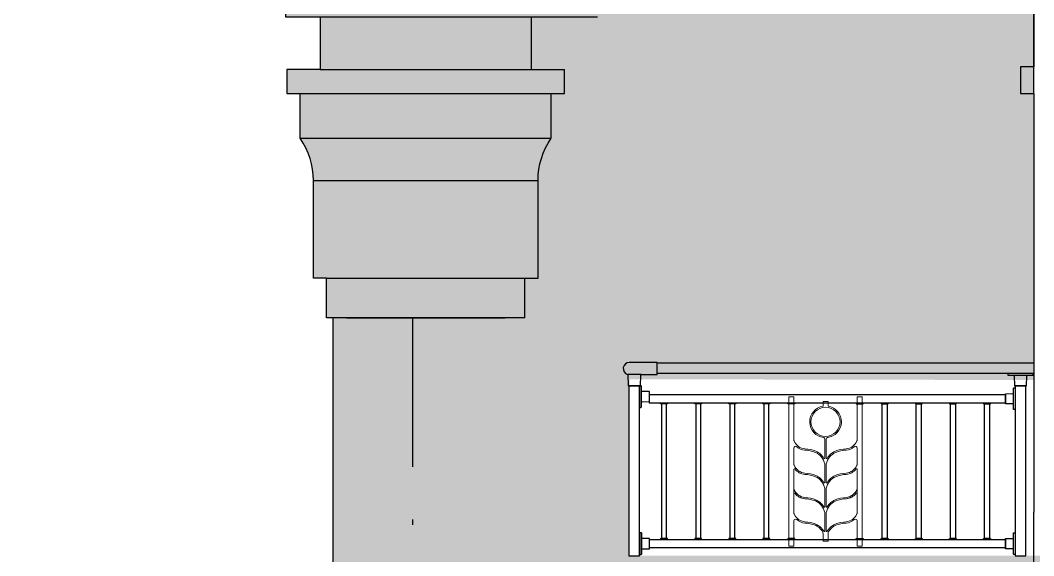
# Model space of a CAD drawing. Extents: x -12446 to 284554, y -295110 to 165007.
# Drawn here: x 126565 to 130399, y -249069 to -247043 of the extents above; entities that cross this region are included whole.
import ezdxf

# ---------------------------------------------------------------- set-up
doc = ezdxf.new("R2010")
doc.units = 0
doc.header["$LTSCALE"] = 1000
doc.linetypes.add('AX-14-E$0$DOTE', pattern=[2.4200000000000004, 2, -0.2, 0.02, -0.2])
doc.layers.get('0').update_dxf_attribs({"linetype": 'CONTINUOUS'})
for name, color, linetype in [('A-Anno-Note', 241, 'CONTINUOUS'), ('AX-14-comp-tc$0$AX-T-LMCZ-Z$1$AX-13-E01-E03$0$家具与填充', 251, 'CONTINUOUS'), ('AX-14-E$0$A-Detl-Thin', 131, 'CONTINUOUS'), ('AX-14-E$0$A-elev-FIXT', 9, 'CONTINUOUS'), ('AX-14-E$0$A-elev-HRAL', 61, 'CONTINUOUS'), ('AX-14-E$0$A-Elev-line1', 53, 'CONTINUOUS'), ('AX-14-E$0$A-Elev-line3', 40, 'CONTINUOUS'), ('AX-14-E$0$A-elev-XFINE', 8, 'CONTINUOUS'), ('AX-14-E$0$栏杆型材', 82, 'CONTINUOUS'), ('AX-14-E$0$阳台栏杆扶手', 82, 'CONTINUOUS')]:
    doc.layers.add(name, color=color, linetype=linetype)
doc.layers.add('AX-14-E$0$A-Grid', color=222, linetype='AX-14-E$0$DOTE', plot=False)
for name, color, linetype, lineweight in [('AX-14-E$0$A-Wall-stru', 4, 'CONTINUOUS', 30), ('AX-14-E$0$花形线', 241, 'CONTINUOUS', 15), ('AX-14-E$0$饰面层', 43, 'CONTINUOUS', 0)]:
    doc.layers.add(name, color=color, linetype=linetype, lineweight=lineweight)

# ---------------------------------------------------------------- blocks, each defined once
blk = doc.blocks.new('AX-14-E$0$SKLJGHSUGISWHGIWGWSLGSG544655')
at = {"layer": 'AX-14-E$0$A-Detl-Thin'}
blk.add_line((3489.999779394944, 9.823718573898077e-05), (3489.999779394944, 2950.000098237186), dxfattribs=at)
at = {"layer": 'AX-14-E$0$A-Wall-stru'}
blk.add_lwpolyline([(3489.999779394944, 540.000098237244), (3489.999779394944, 100.0000982371857), (3439.999779394944, 100.0000982371857), (3439.999779394944, 9.823718573898077e-05), (3489.999779394944, 9.823718573898077e-05)], dxfattribs=at)
blk = doc.blocks.new('AX-14-comp-tc')
at = {"layer": 'AX-14-comp-tc$0$AX-T-LMCZ-Z$1$AX-13-E01-E03$0$家具与填充'}
h = blk.add_hatch(dxfattribs=at)
h.set_pattern_fill('AR-SAND', color=256, scale=24)
h.set_pattern_definition([(37.50000000000001, (-0.0001160723913926631, 0), (-1.92003755518086, 58.72958847952108), [0, -46.3296, 0, -51.816, 0, -49.53]), (7.499999999999999, (-0.0001160723913926631, 0), (53.94279397656031, 86.0190120682025), [0, -24.9936, 0, -41.7576, 0, -16.002]), (327.5, (-37.4905160723938, 0), (94.91908442897494, 0.172462161425484), [0, -15.24, 0, -54.864, 0, -71.628]), (317.5, (-37.4905160723938, 0), (91.62677429667568, 26.75151879086595), [0, -7.62, 0, -35.9664, 0, -41.148])])
h.paths.add_polyline_path([(127246.0470777015, -252541.8819860085), (128596.0470694836, -252541.8819860085), (128596.0470694837, -252876.8819860085), (128675.8715972965, -252876.8819860085), (128675.8715972965, -252826.8819860085), (129621.0066109312, -252826.8819860085), (129621.0066109312, -252931.8819860087), (129496.0470741432, -252931.8819860087), (129496.0470741432, -253021.8819860086), (129546.0470741432, -253021.8819860086), (129546.0470741432, -253121.8819860086), (129596.0470741432, -253121.8819860086), (129596.0470741432, -253421.8819860086), (130246.0470741432, -253421.8819860086), (130246.0470741432, -254826.8819860056), (128717.2970790758, -254823.8819859741), (128716.0470790967, -255491.8819860085), (128246.0473946664, -255491.8819860085), (128246.0473946664, -255591.8819860076), (128296.0473934173, -255591.8819922525), (128296.0473934173, -255691.8819742308), (128346.0473905297, -255691.8819738477), (128496.0473906533, -256156.8819742308), (128546.0470741432, -256156.8819742308), (128546.0473866276, -256426.8820040157), (128496.0473865951, -256426.8823653149), (128496.0473865951, -256526.8820020127), (129516.0473984545, -256526.8820021137), (129516.0473984481, -256591.881799165), (129496.0473847332, -256591.8817991661), (129496.0473847383, -256691.8817993414), (130246.0470741432, -256691.8819860087), (130246.0470741432, -257776.8819860056), (128717.2970790758, -257773.8819859741), (128716.0470790967, -258726.8819860085), (129621.0066109312, -258726.8819860085), (129621.0066109312, -258831.8819860087), (129496.0470741432, -258831.8819860087), (129496.0470741432, -258921.8819860086), (129546.0470741432, -258921.8819860086), (129546.0470741432, -259021.8819860086), (129596.0470741432, -259021.8819860086), (129596.0470741432, -259321.8819860086), (130246.0470741432, -259321.8819860086), (130246.0470741432, -260726.8819860055), (128717.2970790758, -260723.8819859741), (128717.2970790758, -261676.8819860085), (129621.0066109312, -261676.8819860085), (129621.0066109312, -261781.8819860087), (129496.0470741432, -261781.8819860087), (129496.0470741432, -261871.8819860087), (129546.0470741432, -261871.8819860087), (129546.0470741432, -261971.8819860087), (129596.0470741432, -261971.8819860087), (129596.0470741432, -262271.8819860085), (130246.0470741432, -262271.8819860086), (130246.0470741432, -263676.8819860056), (128717.2970791121, -263673.8819859741), (128717.2970791121, -264626.8819860085), (129621.0066109312, -264626.8819860085), (129621.0066109312, -264731.8819860087), (129496.0470741432, -264731.8819860087), (129496.0470741432, -264821.8819860086), (129546.0470741432, -264821.8819860086), (129546.0470741432, -264921.8819860086), (129596.0470741432, -264921.8819860086), (129596.0470741432, -265221.8819860086), (130246.0470741432, -265221.8819860086), (130246.0470745985, -267541.8819860021), (128697.2970787079, -267541.8819860021), (128696.0470745997, -268241.8819860081), (127696.0470744039, -268241.8819860085), (127696.0470744039, -266541.8819860071), (126996.0470744039, -266541.8819860071), (126996.0470744039, -268241.8819860085), (126756.0470744039, -268241.8819860085), (126756.0470744039, -266336.8819860085), (125756.0470744039, -266336.8819860085), (125756.0470744039, -266236.8819860085), (126756.0470744039, -266236.8819860085), (126756.0470744039, -262961.8810671974), (126706.0470744039, -262961.8810671974), (126706.0470744039, -262911.8810671974), (126656.0470744039, -262911.8810671974), (126656.0470744039, -262861.8810671974), (127596.0470818693, -262861.8810671974), (127596.0470435008, -256446.8819957612), (127521.0469972772, -256446.8819957612), (127521.0469972772, -256206.8820979155), (127471.0469972772, -256206.8819860085), (127471.0469972772, -256156.8819860086), (127421.0469972772, -256156.8819860085), (127421.0469972772, -256066.8819860085), (127596.0470818693, -256066.8819860085), (127596.0470818899, -254591.8819860082), (127570.947437194, -254591.8819860082), (127570.947437194, -254441.8819860079), (127520.9474381176, -254441.8819860078), (127520.9474381176, -254071.8819860237), (127508.2020064162, -253988.052433421), (127470.9474381176, -253911.8819860083), (127470.9474381176, -253741.8819860083), (127420.8959650839, -253741.8819860083), (127420.947438139, -253651.8819860085), (127545.9474381387, -253651.8819860085), (127545.9474381387, -253451.8819860085), (127415.9474381387, -253451.8819860085), (127415.9474381387, -253371.8819860088), (127475.9474381388, -253371.8819860088), (127455.9474381355, -253151.8819859711), (127435.9474381388, -253071.8819860083), (127435.9474381387, -253031.8819860083), (127385.9474381388, -253031.8819860083), (127308.8118315391, -252711.8819860085), (127295.9474381387, -252711.8819860085), (127295.9474381387, -252631.8819860085), (127246.0470777015, -252631.8819860085)])
h = blk.add_hatch(dxfattribs=at)
h.set_pattern_fill('AR-SAND', color=256, scale=24)
h.set_pattern_definition([(37.50000000000001, (-89401.74596024642, -415276.5949064445), (-1.92003755518086, 58.72958847952108), [0, -46.3296, 0, -51.816, 0, -49.53]), (7.499999999999999, (-89401.74596024642, -415276.5949064445), (53.94279397656031, 86.0190120682025), [0, -24.9936, 0, -41.7576, 0, -16.002]), (327.5, (-89439.23636024643, -415276.5949064445), (94.91908442897494, 0.172462161425484), [0, -15.24, 0, -54.864, 0, -71.628]), (317.5, (-89439.23636024643, -415276.5949064445), (91.62677429667568, 26.75151879086595), [0, -7.62, 0, -35.9664, 0, -41.148])])
edge = h.paths.add_edge_path()
edge.add_line((128246.0475107388, -255564.2386075116), (128246.0474326748, -255591.9133468174))
edge.add_line((128246.0474326748, -255591.9133468174), (128296.0473526448, -255591.8506251979))
edge.add_line((128296.0473526448, -255591.8506251979), (128296.1728355182, -255691.8819742308))
edge.add_line((128296.1728355183, -255691.8819742308), (128346.3675275742, -255691.8819742308))
edge.add_line((128346.3675275742, -255691.8819742308), (128496.0474995851, -256156.8819749068))
edge.add_line((128496.0474995851, -256156.8819749068), (128546.047495399, -256156.8819735548))
edge.add_line((128546.047495399, -256156.8819735548), (128546.0474936416, -256426.8820023384))
edge.add_line((128546.0474936416, -256426.8820023384), (128496.047493609, -256426.8820036904))
edge.add_line((128496.047493609, -256426.8820036904), (128496.0471855561, -256526.8819940106))
edge.add_line((128496.0471855561, -256526.8819940106), (129516.047514527, -256526.8819780065))
edge.add_line((129516.047514527, -256526.8819780065), (129516.0475155473, -256591.8817991645))
edge.add_line((129516.0475155473, -256591.8817991645), (129496.047500806, -256591.8817991655))
edge.add_line((129496.047500806, -256591.8817991655), (129496.0475008144, -256691.8817989848))
edge.add_line((129496.0475008144, -256691.8817989848), (143546.0472202302, -256691.8817994292))
edge.add_line((143546.0472202302, -256691.8817994292), (143546.0472202265, -256591.8817988989))
edge.add_line((143546.0472202265, -256591.8817988989), (143526.0472065167, -256591.881799165))
edge.add_line((143526.0472065167, -256591.881799165), (143526.0472065081, -256321.8817992317))
edge.add_line((143526.0472065081, -256321.8817992317), (143576.0472065107, -256321.8817992317))
edge.add_line((143576.0472065107, -256321.8817992317), (143726.0472065142, -255691.8817992317))
edge.add_line((143726.0472065142, -255691.8817992317), (143776.0472065125, -255691.8817992317))
edge.add_line((143776.0472065125, -255691.8817992317), (143776.0472065125, -255591.8817992317))
edge.add_line((143776.0472065125, -255591.8817992317), (143796.0472065125, -255591.7889465673))
edge.add_line((143796.0472065125, -255591.7889465673), (143796.0472065125, -255491.9746518963))
edge.add_line((143796.0472065125, -255491.9746518963), (128246.0475107388, -255491.696093903))
blk = doc.blocks.new('AX-14-E$0$SUYJFGHSJFGSHKJFSGUKF')
for points in [[(217997.79314580248, 162662.356298933), (216647.7931540203, 162662.356298933), (216647.7931540203, 162572.356298933), (216697.69351445753, 162572.356298933), (216697.69351445753, 162492.356298933), (216710.5579078579, 162492.356298933), (216787.69351445764, 162172.35629893324), (216837.6935144576, 162172.35629893327), (216837.69351445764, 162132.35629893327), (216857.69351445776, 162052.35629895693), (216877.6935144575, 161832.3562989342), (216817.69351445753, 161832.3562989328), (216817.69351445753, 161752.356298933), (216947.69351445753, 161752.356298933), (216947.69351445753, 161552.35629893304), (216822.69351445785, 161552.35629893304), (216822.69351445785, 161462.35629893327), (216872.69351443645, 161462.35629893327), (216872.69351443645, 161292.35629893324), (216909.94808273503, 161216.18585152057), (216922.69351443643, 161132.3562989179), (216922.69351443643, 160762.35629893374), (216972.6935135128, 160762.35629893374), (216972.6935135128, 160612.3562989337), (217722.69351539135, 160612.3562989337), (217722.69351539135, 160762.35629893374), (217772.69351446725, 160762.35629893374), (217772.69351446725, 161132.3562989179), (217785.43894616864, 161216.18585152057), (217822.69351446725, 161292.35629893324), (217822.6935144673, 161462.35629893327), (217872.69351444635, 161462.35629893327), (217872.69351444635, 161552.35629893304), (217747.7449875018, 161552.35629893304), (217747.7449875018, 161752.356298933), (217997.7931458025, 161752.356298933), (217997.7931458025, 161782.35629893295), (217947.79315046204, 161782.35629893295), (217947.79315046204, 162092.35630818558), (217997.79315046204, 162092.35630818558), (217997.79315046204, 162227.356298933), (217897.79315046204, 162227.356298933), (217897.79315046204, 162327.356298933), (217997.7931458025, 162327.356298933)], [(216822.79307359597, 159137.35629893304), (216822.79307359597, 159047.35629893304), (216872.793073596, 159047.35629893304), (216872.793073596, 158997.356298933), (216922.793073596, 158997.356298933), (216922.7930423874, 158757.35629893304), (217672.80199697427, 158757.35629893304), (217672.80199697427, 158997.356298933), (217722.80199697425, 158997.356298933), (217722.80199697425, 159047.356298933), (217772.80199697427, 159047.356298933), (217772.80199697427, 159137.35629893304)]]:
    blk.add_wipeout(points).dxf.layer = 'AX-14-E$0$A-Detl-Thin'
at = {"layer": 'AX-14-E$0$A-Detl-Thin'}
for p, q in [((217047.6846373131, 160612.356298933, -1.708641156469871e-08), (217647.7023915911, 160612.3469131561, 1.708641156469871e-08)), ((216997.7931581881, 159137.356298933), (217597.8019507507, 159137.356298933)), ((216872.793073596, 159047.356298933), (217722.8019969743, 159047.356298933)), ((216922.793073596, 158997.356298933), (217672.8019969743, 158997.356298933)), ((216997.7931198197, 158757.3562891803), (217597.8019507507, 158757.3562891803))]:
    blk.add_line(p, q, dxfattribs=at)
blk.add_lwpolyline([(217097.7931581881, 159137.356298933), (216822.793073596, 159137.356298933), (216822.793073596, 159047.356298933), (216872.793073596, 159047.356298933), (216872.793073596, 158997.356298933), (216922.793073596, 158997.356298933), (216922.793073596, 158757.356298933), (216997.7931198197, 158757.3562891803)], dxfattribs=at)
at = {"layer": 'AX-14-E$0$A-Detl-Thin', "elevation": 1.708641156469882e-08}
blk.add_lwpolyline([(217497.8019123822, 159137.356298933), (217772.8019969743, 159137.356298933), (217772.8019969743, 159047.356298933), (217722.8019969743, 159047.356298933), (217722.8019969743, 158997.356298933), (217672.8019969743, 158997.356298933), (217672.8019969743, 158757.356298933), (217597.8019507507, 158757.3561590991)], dxfattribs=at)
at = {"layer": 'AX-14-E$0$A-Elev-line1'}
for p, q in [((217447.6420414024, 162132.356298933), (217197.6420414024, 162132.356298933)), ((217447.6935144575, 162132.356298933), (217197.6935144575, 162132.356298933)), ((217897.6420414024, 162132.356298933), (217647.6420414024, 162132.356298933)), ((217897.6935144575, 162132.356298933), (217647.6935144575, 162132.356298933)), ((217427.6420414024, 162052.356298933), (217217.6420414023, 162052.356298933)), ((217427.6935144575, 162052.356298933), (217217.6935144574, 162052.356298933)), ((217877.6420414024, 162052.356298933), (217667.6420414024, 162052.356298933)), ((217877.6935144575, 162052.356298933), (217667.6935144575, 162052.356298933))]:
    blk.add_line(p, q, dxfattribs=at)
for points in [[(217427.6420414024, 162052.356298933, -0.1231056256176008), (217447.6420414024, 162132.356298933), (217447.6420414024, 162172.356298933), (217197.6420414024, 162172.356298933), (217197.6420414024, 162132.356298933, -0.1231056256176225), (217217.6420414023, 162052.356298933), (217217.6420414023, 161832.3562989327), (217427.6420414024, 161832.3562989327)], [(217427.6935144575, 162052.356298933, -0.1231056256176008), (217447.6935144575, 162132.356298933), (217447.6935144575, 162172.356298933), (217197.6935144575, 162172.356298933), (217197.6935144575, 162132.356298933, -0.1231056256176225), (217217.6935144574, 162052.356298933), (217217.6935144574, 161832.3562989327), (217427.6935144575, 161832.3562989327)], [(217877.6420414024, 162052.356298933, -0.1231056256176008), (217897.6420414024, 162132.356298933), (217897.6420414024, 162172.356298933), (217647.6420414024, 162172.356298933), (217647.6420414024, 162132.356298933, -0.1231056256176225), (217667.6420414024, 162052.356298933), (217667.6420414024, 161832.3562989327), (217877.6420414024, 161832.3562989327)], [(217877.6935144575, 162052.356298933, -0.1231056256176008), (217897.6935144575, 162132.356298933), (217897.6935144575, 162172.356298933), (217647.6935144575, 162172.356298933), (217647.6935144575, 162132.356298933, -0.1231056256176225), (217667.6935144575, 162052.356298933), (217667.6935144575, 161832.3562989327), (217877.6935144575, 161832.3562989327)]]:
    blk.add_lwpolyline(points, format="xyb", close=True, dxfattribs=at)
at = {"layer": 'AX-14-E$0$A-Elev-line3'}
for p, q in [((216647.7931540203, 162662.356298933), (217997.7931458025, 162662.356298933)), ((216697.6935144575, 162572.356298933), (217997.7931458025, 162572.356298933)), ((216710.5579078579, 162492.356298933), (217997.7931458025, 162492.356298933)), ((216947.6935144575, 162172.3562989332), (217997.7931458025, 162172.3562989332)), ((216947.6935144575, 161832.356298933), (217947.793150462, 161832.356298933)), ((216947.6935144575, 161752.356298933), (217997.7931458025, 161752.356298933)), ((217747.7449875018, 161552.356298933), (217747.7449875018, 161752.356298933)), ((216947.6935144575, 161552.356298933), (217872.6935144463, 161552.356298933)), ((217872.6935144463, 161462.3562989332), (217872.6935144463, 161552.356298933)), ((216822.6420414027, 161462.3562989332), (217822.6935144673, 161462.3562989332)), ((216822.6935144578, 161462.3562989332), (217872.6935144463, 161462.3562989332)), ((216872.6935144364, 161292.3562989332), (217822.6935144672, 161292.3562989332)), ((216922.6935144364, 161132.3562989218), (217772.6935144672, 161132.3562989218)), ((216972.6935135128, 160762.3562989337), (217722.6935153913, 160762.3562989337))]:
    blk.add_line(p, q, dxfattribs=at)
blk.add_lwpolyline([(216647.7931540203, 162662.356298933), (216647.7931540203, 162572.356298933), (216697.6935144575, 162572.356298933), (216697.6935144575, 162492.356298933), (216710.5579078579, 162492.356298933), (216787.6935144576, 162172.3562989332), (216947.6935144575, 162172.3562989332), (216947.6935144575, 161832.3562989327), (216817.6935144575, 161832.3562989327), (216817.6935144575, 161752.356298933), (216947.6935144575, 161752.356298933), (216947.6935144575, 161552.356298933), (216822.6935144578, 161552.356298933), (216822.6935144578, 161462.3562989332)], dxfattribs=at)
for points in [[(217722.6935153913, 160612.3562989232), (216972.6935135128, 160612.3562989337), (216972.6935135128, 160762.3562989337), (216922.6935144364, 160762.3562989337), (216922.6935144364, 161132.3562989218, 0.1531821037213187), (216872.6935144364, 161292.3562989332), (216872.6935144364, 161462.3562989332)], [(217722.6935153913, 160612.3562989337), (217722.6935153913, 160612.3562989337), (217722.6935153913, 160762.3562989337), (217772.6935144672, 160762.3562989337), (217772.6935144672, 161132.3562989218, -0.1531821037213187), (217822.6935144672, 161292.3562989332), (217822.6935144672, 161462.3562989332)]]:
    blk.add_lwpolyline(points, format="xyb", dxfattribs=at)
at = {"layer": 'AX-14-E$0$饰面层'}
for p, q in [((216837.6935144576, 162132.3562989332), (216947.6935144575, 162132.3562989332)), ((216837.6935144576, 162132.3562989332), (216947.6420414024, 162132.3562989332)), ((216857.6935144577, 162052.3562989332), (216947.6935144575, 162052.3562989332)), ((216857.6935144578, 162052.3562989332), (216947.6420414024, 162052.3562989332))]:
    blk.add_line(p, q, dxfattribs=at)
for points in [[(216947.6935144575, 161832.356298933), (216947.6935144575, 162172.3562989332), (216837.6935144576, 162172.3562989332), (216837.6935144576, 162132.3562989332, -0.1231056256177343), (216857.6935144577, 162052.3562989332), (216877.6935144575, 161832.3562989341), (216937.6935144576, 161832.356298933)], [(216947.6420414024, 161832.356298933), (216947.6420414024, 162172.3562989332), (216837.6935144576, 162172.3562989332), (216837.6935144576, 162132.3562989332, -0.1218945512232693), (216857.6935144578, 162052.3562989332), (216877.6935144576, 161832.3562989327), (216937.6420414025, 161832.356298933)]]:
    blk.add_lwpolyline(points, format="xyb", close=True, dxfattribs=at)
blk = doc.blocks.new('AX-14-E$0$erahrehrtjtrhr')
at = {"layer": 'AX-14-E$0$A-Detl-Thin'}
for p, q in [((127748.8859556161, -273247.922499768), (127748.8859556161, -270297.922499768)), ((130398.8859478901, -273412.9224997679), (130398.8859478901, -272047.9224997677))]:
    blk.add_line(p, q, dxfattribs=at)
blk.add_lwpolyline([(130398.8859478901, -270462.9224997679), (130398.8859478901, -272047.9224997677)], dxfattribs=at)
blk = doc.blocks.new('AX-14-E$0$40固定座立图')
at = {"layer": 'AX-14-E$0$A-elev-HRAL', "color": 6, "linetype": 'Continuous'}
blk.add_line((-26.48393362914794, -7), (26.48393362914794, -6.999999999985447), dxfattribs=at)
blk.add_lwpolyline([(48.03730141787673, -5.017453072752687), (48.08108807106328, 0), (-48.08108807106328, 0), (-48.03730141787673, -5.017453072723583, 0.4116598905572963), (-46.03737757392809, -6.999999999985447), (-26.48393362913339, -7, -0.4116598905270585), (-23.48404786067839, -9.97382039311924), (-23.16957599873422, -46.00872653110127, 0.4116598905130126), (-22.16961407421331, -46.99999999710416), (22.16961407421331, -46.99999999710416, 0.4116598905256279), (23.16957599871967, -46.00872653104306), (23.48404786066385, -9.973820392930064, -0.4116598905116063), (26.48393362913339, -6.999999999985447), (46.03737757392809, -7.000000000014551, 0.4116598905572963)], format="xyb", close=True, dxfattribs=at)
blk = doc.blocks.new('AX-14-E$0$32固定座立面')
at = {"layer": 'AX-14-E$0$栏杆型材', "color": 6, "linetype": 'Continuous'}
blk.add_line((-7.000000000029103, -22.48393362967181), (-7.000000000029103, 22.48393362967181), dxfattribs=at)
blk.add_lwpolyline([(-7.000000000029103, -22.48393363013747, 0.4116598905253932), (-9.973820392653579, -19.48404786120226), (-36.00872653194528, -19.25684467663814, -0.411659890479309), (-36.99999999529972, -18.25688275466382), (-36.99999999529972, 18.25688275466382, -0.411659890479309), (-36.00872653194528, 19.25684467663814), (-9.973820392653579, 19.48404786120226, 0.4116598904800121), (-7.000000000029103, 22.48393362967181), (-7.000000000014551, 39.03737757549971, -0.4116598903650479), (-5.017453071239287, 41.03730142168934), (0, 41.08108807232929), (0, -41.08108807232929), (-5.017453071239287, -41.03730142167478, -0.41165989040972), (-7.000000000014551, -39.03737757517956)], format="xyb", close=True, dxfattribs=at)
blk = doc.blocks.new('AX-14-E$0$螺帽01')
at = {"layer": 'AX-14-E$0$A-elev-XFINE', "linetype": 'Continuous'}
blk.add_lwpolyline([(-12.5, -3), (12.5, -3, 0.4142135623274548), (13, -2.500000000058208), (13, -0.5, 0.4142135624073697), (12.5, 0), (-12.5, 0, 0.4142135623954785), (-13, -0.5000000000582077), (-13, -2.500000000058208, 0.4142135623389978)], format="xyb", close=True, dxfattribs=at)
blk = doc.blocks.new('AX-14-E$0$麦穗铁花九')
at = {"layer": 'AX-14-E$0$花形线'}
for p, q in [((0, 0), (18.99999999837019, 0)), ((0, -566), (0, 0)), ((18.99999999837019, 0), (18.99999999837019, -163.711171469884)), ((257.9999999984866, 0), (276.9999999994179, 0)), ((257.9999999984866, -163.7111501253676), (257.9999999984866, 0)), ((276.9999999994179, 0), (276.9999999994179, -566)), ((147.9999999989523, -18), (128.9999999980209, -18)), ((128.9999999980209, -36), (128.9999999980209, -18)), ((147.9999999989523, -18), (147.9999999989523, -36)), ((135.9999999984866, -232.4770447865594), (135.9999999984866, -159.809001283953)), ((140.9999999984866, -159.8090049135499), (140.9999999984866, -232.4770411909558)), ((18.9999999984866, -194.1872854810208), (18.9999999984866, -255.7111647126731)), ((257.9999999984866, -255.711130782729), (257.9999999984866, -194.1870986134745)), ((135.9999999984866, -324.4770315401256), (135.9999999984866, -258.8547183014452)), ((140.9999999984866, -258.8547259452753), (140.9999999984866, -324.4770334486384)), ((18.9999999984866, -274.907845482463), (18.9999999984866, -347.7111638879869)), ((257.9999999984866, -347.7111310036853), (257.9999999984866, -274.9078454829287)), ((18.99999999837019, -439.711162801832), (18.99999999837019, -347.7111459242296)), ((18.99999999837019, -366.9078332165373), (18.99999999837019, -439.7111333483481)), ((18.9999999984866, -366.9078454826958), (18.99999999837019, -439.711162801832)), ((135.9999999984866, -416.4770173077122), (135.9999999984866, -350.8547117128619)), ((135.9999999984866, -416.4770334486384), (135.9999999984866, -350.8547259455081)), ((140.9999999984866, -350.8547117128619), (140.9999999984866, -416.477021124505)), ((140.9999999984866, -350.8547335893381), (140.9999999984866, -416.4770320816897)), ((257.9999999984866, -347.7111178639461), (257.9999999984866, -439.7111325751757)), ((257.9999999984866, -439.7111221179948), (257.9999999984866, -366.9078312505153)), ((257.9999999984866, -439.7111310788896), (257.9999999984866, -366.9078435169067)), ((135.9999999984866, -508.4770334491041), (135.9999999984866, -442.8547183012124)), ((135.9999999984866, -508.4770164238871), (135.9999999984866, -442.8547309591086)), ((135.9999999984866, -508.4770184383378), (135.9999999984866, -442.8547309591086)), ((140.9999999984866, -442.8547270009876), (140.9999999984866, -508.4770222553634)), ((140.9999999984866, -442.8547335893381), (140.9999999984866, -508.4770353569183)), ((19.00000032130629, -470.1872782197897), (18.99999999837019, -566)), ((257.9999999984866, -566.0000000002328), (257.9999999777647, -470.1872782193241)), ((129.0000000005821, -547), (128.9999995983671, -518.9999803205137)), ((147.9999999989523, -547), (147.9999983629677, -518.9999861589749)), ((18.99999999837019, -566), (0, -566)), ((147.9999999989523, -547), (129.0000000005821, -547)), ((276.9999999994179, -566), (257.9999999984866, -566))]:
    blk.add_line(p, q, dxfattribs=at)
blk.add_circle((138.499999997206, -95.24314306257293), 54.99999999978, dxfattribs=at)
for centre, radius, start, end in [((138.499999997206, -95.24314306257293), 59.99999999976, 99.11017015245682, 263.3741904625733), ((138.499999997206, -95.24314306257293), 59.99999999976009, 276.6258060255059, 80.88982984754318), ((28.99992061895318, -163.7111537519377), 9.99992062057148, 179.9999551502032, 202.5284883252805), ((25.49999844981357, -194.1872803440783), 6.499998451425752, 48.98171101870844, 180.0000087778603), ((64.99784497811925, -148.779474214185), 48.97177728634066, 202.52832141155, 264.7737600098847), ((64.99784497811925, -148.779474214185), 53.68263728631816, 228.9817191078223, 264.9128929945838), ((130.9999995819526, -159.809001283953), 5.00000041654, 1.814268998284636e-06, 83.37418591651168), ((146.0000044917688, -159.8090049135499), 5.00000449324, 96.62589790626696, 180), ((212.0021558778826, -148.779474214185), 48.97177728632563, 275.2262399968336, 337.4716623282486), ((212.0021558778826, -148.779474214185), 53.68263728632237, 275.0871070054162, 311.0182802822731), ((251.5000015496043, -194.1872803440783), 6.499998451425752, 359.9999912221397, 131.0182889898809), ((247.9999247504165, -163.7111250257585), 10.00007524804463, 337.4717882479646, 359.9999574847405), ((55.93757898767944, -319.4905944955535), 117.3187729925896, 67.96278900687564, 87.89940200339474), ((55.94803452724591, -319.40646967059), 121.9451817465887, 67.87781100030634, 87.84333800098148), ((74.66155586054083, -267.633361963788), 62.26028161721909, 11.9892397155874, 66.0286990006087), ((74.66155586054083, -267.633361963788), 66.97114161719942, 30.64552738469729, 66.02869900788912), ((202.338444995461, -267.633361963788), 62.26028161718629, 113.9713010066717, 168.0107706737014), ((202.338444995461, -267.633361963788), 66.97114161718169, 113.9713010066717, 149.3544757168593), ((221.0519663286395, -319.40646967059), 121.9451817465887, 92.15666199901852, 112.1221889996937), ((221.0624218683224, -319.4905944955535), 117.3187729925896, 92.10059800328618, 112.0372110004021), ((28.99992061895318, -255.7111537519377), 9.99992062057148, 179.9999551502032, 202.5284883252805), ((64.99784497811925, -240.779474214185), 48.97177728634066, 202.52832141155, 264.7737600098847), ((133.9999996211845, -232.4770322334953), 2.000000377318267, 210.6455399846023, 359.9999917557482), ((116.00015786523, -258.8547100352589), 19.99984213317512, 359.9999763211216, 11.98931049959208), ((142.9999995557591, -232.4770366761368), 1.999999557308492, 179.9999903150052, 329.3544905043871), ((160.9999104851158, -258.8547212583944), 19.99991048663023, 168.0107305257201, 180.0000134335947), ((212.0021558778826, -240.779474214185), 48.97177728632563, 275.2262399968336, 337.4716623282486), ((247.9999247504165, -255.7111250257585), 10.00007524804463, 337.4717882479646, 359.9999574847405), ((20.99999995273538, -274.9078454498667), 1.999999954337312, 37.80011585551426, 180.0000009338149), ((64.99784497800283, -240.779474214185), 53.68263728631146, 217.8001173901721, 264.9128929945838), ((55.93757898767944, -411.4905944955535), 117.3187729925896, 67.96278900687564, 87.89940200339474), ((55.94803452724591, -411.40646967059), 121.9451817465887, 67.87781100030634, 87.84333800098148), ((74.66155586054083, -359.633361963788), 62.2602816172185, 11.98922958531834, 66.02869900788912), ((74.66155586054083, -359.633361963788), 66.97114161719377, 30.64552808971666, 66.0286990006087), ((202.338444995461, -359.633361963788), 62.26028161718337, 113.9713010066717, 168.0107808078137), ((202.338444995461, -359.633361963788), 66.97114161718247, 113.9713010066717, 149.3544736496994), ((221.0519663286395, -411.40646967059), 121.9451817465887, 92.15666199901852, 112.1221889996937), ((221.0624218683224, -411.4905944955535), 117.3187729925896, 92.10059800328618, 112.0372110004021), ((212.0021558778826, -240.779474214185), 53.68263728631881, 275.0871070054162, 322.1998820658076), ((256.0000005459879, -274.9078450917732), 1.999999452546983, 359.9999887942209, 142.1999005235995), ((133.9999992812518, -324.4770309927408), 2.000000717247605, 210.6455520372097, 359.9999843252495), ((143.0000005568145, -324.4770330225583), 2.000000558398869, 180.0000121929549, 329.3544549905359), ((28.99992061895318, -347.7111395195243), 9.99992062057148, 179.9999551502032, 202.5284883252805), ((28.99992061895318, -347.7111537519377), 9.99992062057148, 179.9999551502032, 202.5284883252805), ((21.0000008441275, -366.9078338209656), 2.000000845725598, 37.80014752434962, 179.9999826844032), ((20.99999995285179, -366.9078454498667), 1.999999954382771, 37.80011585584365, 180.0000009338149), ((64.99784497811925, -332.7794599817717), 48.97177728634066, 202.52832141155, 264.7737600098847), ((64.99784497811925, -332.7794599817717), 48.97177728633999, 202.52832141155, 264.7737600098847), ((64.99784497811925, -332.779474214185), 48.97177728634066, 202.52832141155, 264.7737600098847), ((64.99784497811925, -332.7794599817717), 53.6826372863171, 217.8001200227063, 264.9128930012645), ((64.99784497811925, -332.779474214185), 53.68263728631879, 217.8001173901721, 264.9128929945838), ((64.99784497811925, -332.7794599817717), 53.6826372863156, 220.661554955366, 264.9128929945838), ((55.94803452724591, -503.4064554381766), 121.9451817465887, 67.87781100030634, 87.84333800098148), ((55.94803452724591, -503.40646967059), 121.9451817465887, 67.87781100030634, 87.84333800098148), ((116.0000126806553, -350.8547110485961), 19.99998731784082, 359.9999980923495, 11.9892352526368), ((116.0000126780942, -350.8547252812423), 19.99998732036015, 359.9999980923495, 11.9892352526368), ((160.9999104847666, -350.854707025981), 19.99991048630236, 168.0107305257201, 180.0000134335947), ((161.0000556670129, -350.8547365039121), 20.00005566859294, 168.0108057648156, 179.9999916490265), ((221.0519663286395, -503.4064554381766), 121.9451817465887, 92.15666199901852, 112.1221889996937), ((221.0519663286395, -503.40646967059), 121.9451817465887, 92.15666199901852, 112.1221889996937), ((212.0021558778826, -332.7794599817717), 48.97177728632563, 275.2262399968336, 339.9297405111478), ((212.0021558778826, -332.7794599817717), 48.97177728632563, 275.2262399968336, 337.4716623282486), ((212.0021558778826, -332.779474214185), 48.97177728632563, 275.2262399968336, 337.4716623282486), ((212.0021558778826, -332.7794599817717), 53.68263728632092, 275.0871070054162, 322.1998827292423), ((212.0021558778826, -332.779474214185), 53.68263728631785, 275.0871070054162, 322.1998836643409), ((212.0021558778826, -332.7794599817717), 53.68263728631741, 275.0871070054162, 319.3384430893524), ((256.0000005459879, -366.9078308593598), 1.999999452543224, 359.9999887942209, 142.1999005235995), ((256.0000014370307, -366.9078424889594), 1.999998561419298, 359.9999705448092, 142.1999321915944), ((247.9999247504165, -347.7111107933451), 10.00007524804463, 337.4717882479646, 359.9999574847405), ((247.9999247504165, -347.7111250257585), 10.00007524804463, 337.4717882479646, 359.9999574847405), ((55.93757898767944, -503.4905802631401), 117.3187729925896, 67.96278900687564, 87.89940200339474), ((55.93757898767944, -503.4905944955535), 117.3187729925896, 67.96278900687564, 87.89940200339474), ((74.66155586054083, -451.6333477313747), 62.2602816172191, 11.98920405565542, 66.0286990006087), ((74.66155586054083, -451.633361963788), 62.26028161721916, 11.9892397155874, 66.0286990006087), ((74.66155586065724, -451.6333477313747), 66.97114161718707, 33.51408836820153, 66.02869900788912), ((74.66155586054083, -451.6333477313747), 66.97114161719884, 30.6455287838706, 66.02869900788912), ((74.66155586065724, -451.633361963788), 66.97114161718834, 30.64552672786852, 66.0286990006087), ((133.9999992812518, -416.4770167605602), 2.000000717230917, 210.6455520487924, 359.9999843252495), ((133.9999999424908, -416.4770334060304), 2.000000056026527, 210.6455285999814, 359.9999987860406), ((142.9999998958083, -416.4770212027361), 1.999999897376712, 179.9999977588442, 329.3544784270468), ((143.0000008146744, -416.4770320816897), 2.000000816175488, 180.0000178358651, 329.3544458443715), ((202.338444995461, -451.6333477313747), 62.26028161718613, 113.9713010066717, 168.010790935055), ((202.338444995461, -451.633361963788), 62.26028161718175, 113.9713010066717, 168.0107808078137), ((202.338444995461, -451.6333477313747), 66.97114161717755, 113.9713010066717, 149.3544751038509), ((202.338444995461, -451.633361963788), 66.97114161718883, 113.9713010066717, 149.3544731255674), ((202.338444995461, -451.633361963788), 66.97114161718528, 113.9713010066717, 149.3544723301044), ((202.338444995461, -451.6333477313747), 66.97114161718214, 113.9713010066717, 146.4859096627437), ((221.0624218683224, -503.4905802631401), 117.3187729925896, 92.10059800328618, 112.0372110004021), ((221.0624218683224, -503.4905944955535), 117.3187729925896, 92.10059800328618, 112.0372110004021), ((28.99997187592089, -439.7111304414575), 9.999971877552907, 179.999984111806, 202.52839555206), ((28.99992061895318, -439.7111537519377), 9.99992062057148, 179.9999551502032, 202.5284883252805), ((64.99784497811925, -424.779474214185), 48.97177728634066, 202.52832141155, 264.7737600098847), ((64.99784497811925, -424.7794611123973), 48.97177728634332, 202.5283364180262, 264.7737600098847), ((116.0001578651136, -442.8547100352589), 19.99984213332742, 359.9999763211216, 11.98931049959208), ((115.9996471069753, -442.8547494367813), 20.00035289156211, 5.293396606758375e-05, 11.98904582984367), ((161.0002008653246, -442.8547375184135), 20.00020086689259, 168.0108810026878, 179.9999698777985), ((161.0000556739978, -442.8547365046106), 20.00005567548281, 168.0108057648156, 179.9999916490265), ((212.0021558778826, -424.7794611123973), 48.97177728632563, 275.2262399968336, 337.4716588511947), ((212.0021558778826, -424.779474214185), 48.97177728632563, 275.2262399968336, 337.4716623282486), ((247.9999502144055, -439.7111169957207), 10.00004978409319, 337.4717421534929, 359.9999718788305), ((247.9999247504165, -439.7111250257585), 10.00007524804463, 337.4717882479646, 359.9999574847405), ((25.49999844981357, -470.1872772235074), 6.499998451425752, 48.98171101870844, 180.0000087778603), ((64.99780170060694, -424.7796168315836), 53.6824913932663, 228.9816528488132, 264.9129255060074), ((64.99784497800283, -424.7794611123973), 53.68263728630832, 228.9817253492229, 264.9128930012645), ((55.93757898767944, -595.4905813939986), 117.3187729925896, 67.96278900687564, 87.89940200339474), ((55.93757898767944, -595.4905944955535), 117.3187729925896, 67.96278900687564, 87.89940200339474), ((55.94803452724591, -595.4064565690351), 121.9451817465887, 67.87781100030634, 87.84333800098148), ((55.94803452724591, -595.40646967059), 121.9451817465887, 67.87781100030634, 87.84333800098148), ((74.66155586054083, -543.6333488620003), 62.26028161722146, 35.65450653499575, 66.02869899332832), ((74.66155586054083, -543.6333488620003), 66.97114161719243, 30.64552808971666, 66.0286990006087), ((74.66155586065724, -543.633361963788), 66.97114161718936, 30.64552672786852, 66.0286990006087), ((202.338444995461, -543.6333488620003), 66.97114161717832, 113.9713010066717, 149.3544750126236), ((202.338444995461, -543.633361963788), 66.97114161717674, 113.9713010066717, 149.3544750126236), ((202.338444995461, -543.6333488620003), 62.26028161719142, 113.9713010066717, 144.3454841976421), ((221.0519663286395, -595.4064565690351), 121.9451817465887, 92.15666199901852, 112.1221889996937), ((221.0519663286395, -595.40646967059), 121.9451817465887, 92.15666199901852, 112.1221889996937), ((221.0624218683224, -595.4905813939986), 117.3187729925896, 92.10059800328618, 112.0372110004021), ((221.0624218683224, -595.4905944955535), 117.3187729925896, 92.10059800328618, 112.0372110004021), ((212.0021558778826, -424.779474214185), 53.68263728631614, 275.0871070054162, 311.0300297226437), ((212.0021558778826, -424.7794611123973), 53.68263728631764, 275.0871069987355, 311.0182740408725), ((251.5000015496043, -470.1872772235074), 6.499998451425752, 359.9999912221397, 131.0182889898809), ((109.0000233293977, -518.999976660416), 19.99997667117735, 359.9999895145924, 35.65455139086912), ((133.9999992812518, -508.4770178911858), 2.000000717276533, 210.6455520487924, 359.9999843252495), ((133.9999992812518, -508.4770178911858), 2.000000717276533, 210.6455520487924, 359.9999843252495), ((133.9999999424908, -508.4770334060304), 2.000000056028064, 210.6455285999814, 359.9999987860406), ((142.9999998958083, -508.4770223335945), 1.999999897328129, 179.9999977588442, 329.3544784270468), ((142.9999998958083, -508.4770354351494), 1.999999897337604, 179.9999977588442, 329.3544784270468), ((168.0000024934998, -518.9999861589749), 20.00000249452797, 144.3454889800267, 179.9999988794221)]:
    blk.add_arc(centre, radius, start, end, dxfattribs=at)
blk = doc.blocks.new('AX-14-E$0$4080转角立图')
at = {"layer": 'AX-14-E$0$A-elev-FIXT', "linetype": 'Continuous'}
blk.add_line((25.55522843915969, 41.9922859473736), (-24.30321649741381, 41.9922859473736), dxfattribs=at)
blk.add_lwpolyline([(-25.29782274598256, 42.9517344115302, -0.3271392253384975), (-24.22508311690763, 41.53998265002156), (-23.50000002561137, 0), (23.50000002561137, 0), (24.2073870995082, 40.52617865166394, -0.4091108014680134), (25.70715864608064, 42.00000004569301), (85.25000008335337, 42.00000003812602, 0.4142135623730951), (86.75000008707866, 43.50000004190952), (86.75000008707866, 86.50000009016367, 0.4142135623730951), (85.25000008335337, 88.00000009400537), (-18.75000002095476, 88.00000009400537, 0.8651570106099542)], format="xyb", close=True, dxfattribs=at)
blk = doc.blocks.new('AX-14-E$0$A$C63017CC2')
at = {"layer": 'AX-14-E$0$A-elev-HRAL', "ltscale": 10, "elevation": -0.000137357837847787}
for points in [[(167.0167657216953, 578.000155755959, -0.4142135623730951), (167.5167657216953, 577.500155755959), (167.5167657216953, 575.500155755959, -0.4142135623730951), (167.0167657216953, 575.000155755959), (142.0167657216953, 575.000155755959, -0.4142135623730951), (141.5167657216953, 575.500155755959), (141.5167657216953, 577.500155755959, -0.4142135623730951), (142.0167657216953, 578.000155755959)], [(296.0167657216953, 578.000155755959, -0.4142135623730951), (296.5167657216953, 577.500155755959), (296.5167657216953, 575.500155755959, -0.4142135623730951), (296.0167657216953, 575.000155755959), (271.0167657216953, 575.000155755959, -0.4142135623730951), (270.5167657216953, 575.500155755959), (270.5167657216953, 577.500155755959, -0.4142135623730951), (271.0167657216953, 578.000155755959)], [(425.0167657216953, 578.000155755959, -0.4142135623730951), (425.5167657216953, 577.500155755959), (425.5167657216953, 575.500155755959, -0.4142135623730951), (425.0167657216953, 575.000155755959), (400.0167657216953, 575.000155755959, -0.4142135623730951), (399.5167657216953, 575.500155755959), (399.5167657216953, 577.500155755959, -0.4142135623730951), (400.0167657216953, 578.000155755959)], [(554.0167657216953, 578.000155755959, -0.4142135623730951), (554.5167657216953, 577.500155755959), (554.5167657216953, 575.500155755959, -0.4142135623730951), (554.0167657216953, 575.000155755959), (529.0167657216953, 575.000155755959, -0.4142135623730951), (528.5167657216953, 575.500155755959), (528.5167657216953, 577.500155755959, -0.4142135623730951), (529.0167657216953, 578.000155755959)], [(976.5167657212296, 578.000155755959, 0.4142135623730951), (976.0167657212296, 577.500155755959), (976.0167657212296, 575.500155755959, 0.4142135623730951), (976.5167657212296, 575.000155755959), (1001.51676572123, 575.000155755959, 0.4142135623730951), (1002.01676572123, 575.500155755959), (1002.01676572123, 577.500155755959, 0.4142135623730951), (1001.51676572123, 578.000155755959)], [(1105.51676572123, 578.000155755959, 0.4142135623730951), (1105.01676572123, 577.500155755959), (1105.01676572123, 575.500155755959, 0.4142135623730951), (1105.51676572123, 575.000155755959), (1130.51676572123, 575.000155755959, 0.4142135623730951), (1131.01676572123, 575.500155755959), (1131.01676572123, 577.500155755959, 0.4142135623730951), (1130.51676572123, 578.000155755959)], [(1234.51676572123, 578.000155755959, 0.4142135623730951), (1234.01676572123, 577.500155755959), (1234.01676572123, 575.500155755959, 0.4142135623730951), (1234.51676572123, 575.000155755959), (1259.51676572123, 575.000155755959, 0.4142135623730951), (1260.01676572123, 575.500155755959), (1260.01676572123, 577.500155755959, 0.4142135623730951), (1259.51676572123, 578.000155755959)], [(1363.51676572123, 578.000155755959, 0.4142135623730951), (1363.01676572123, 577.500155755959), (1363.01676572123, 575.500155755959, 0.4142135623730951), (1363.51676572123, 575.000155755959), (1388.51676572123, 575.000155755959, 0.4142135623730951), (1389.01676572123, 575.500155755959), (1389.01676572123, 577.500155755959, 0.4142135623730951), (1388.51676572123, 578.000155755959)], [(167.0167657216953, 62.00015575595899, 0.4142135623730951), (167.5167657216953, 62.50015575595899), (167.5167657216953, 64.50015575595899, 0.4142135623730951), (167.0167657216953, 65.00015575595899), (142.0167657216953, 65.00015575595899, 0.4142135623730951), (141.5167657216953, 64.50015575595899), (141.5167657216953, 62.50015575595899, 0.4142135623730951), (142.0167657216953, 62.00015575595899)], [(296.0167657216953, 62.00015575595899, 0.4142135623730951), (296.5167657216953, 62.50015575595899), (296.5167657216953, 64.50015575595899, 0.4142135623730951), (296.0167657216953, 65.00015575595899), (271.0167657216953, 65.00015575595899, 0.4142135623730951), (270.5167657216953, 64.50015575595899), (270.5167657216953, 62.50015575595899, 0.4142135623730951), (271.0167657216953, 62.00015575595899)], [(425.0167657216953, 62.00015575595899, 0.4142135623730951), (425.5167657216953, 62.50015575595899), (425.5167657216953, 64.50015575595899, 0.4142135623730951), (425.0167657216953, 65.00015575595899), (400.0167657216953, 65.00015575595899, 0.4142135623730951), (399.5167657216953, 64.50015575595899), (399.5167657216953, 62.50015575595899, 0.4142135623730951), (400.0167657216953, 62.00015575595899)], [(554.0167657216953, 62.00015575595899, 0.4142135623730951), (554.5167657216953, 62.50015575595899), (554.5167657216953, 64.50015575595899, 0.4142135623730951), (554.0167657216953, 65.00015575595899), (529.0167657216953, 65.00015575595899, 0.4142135623730951), (528.5167657216953, 64.50015575595899), (528.5167657216953, 62.50015575595899, 0.4142135623730951), (529.0167657216953, 62.00015575595899)], [(976.5167657212296, 62.00015575595899, -0.4142135623730951), (976.0167657212296, 62.50015575595899), (976.0167657212296, 64.50015575595899, -0.4142135623730951), (976.5167657212296, 65.00015575595899), (1001.51676572123, 65.00015575595899, -0.4142135623730951), (1002.01676572123, 64.50015575595899), (1002.01676572123, 62.50015575595899, -0.4142135623730951), (1001.51676572123, 62.00015575595899)], [(1105.51676572123, 62.00015575595899, -0.4142135623730951), (1105.01676572123, 62.50015575595899), (1105.01676572123, 64.50015575595899, -0.4142135623730951), (1105.51676572123, 65.00015575595899), (1130.51676572123, 65.00015575595899, -0.4142135623730951), (1131.01676572123, 64.50015575595899), (1131.01676572123, 62.50015575595899, -0.4142135623730951), (1130.51676572123, 62.00015575595899)], [(1234.51676572123, 62.00015575595899, -0.4142135623730951), (1234.01676572123, 62.50015575595899), (1234.01676572123, 64.50015575595899, -0.4142135623730951), (1234.51676572123, 65.00015575595899), (1259.51676572123, 65.00015575595899, -0.4142135623730951), (1260.01676572123, 64.50015575595899), (1260.01676572123, 62.50015575595899, -0.4142135623730951), (1259.51676572123, 62.00015575595899)], [(1363.51676572123, 62.00015575595899, -0.4142135623730951), (1363.01676572123, 62.50015575595899), (1363.01676572123, 64.50015575595899, -0.4142135623730951), (1363.51676572123, 65.00015575595899), (1388.51676572123, 65.00015575595899, -0.4142135623730951), (1389.01676572123, 64.50015575595899), (1389.01676572123, 62.50015575595899, -0.4142135623730951), (1388.51676572123, 62.00015575595899)]]:
    blk.add_lwpolyline(points, format="xyb", close=True, dxfattribs=at)
for points in [[(145.0167657216953, 65.00015575595899), (164.0167657216953, 65.00015575595899), (164.0167657216953, 575.000155755959), (145.0167657216953, 575.000155755959)], [(274.0167657216953, 65.00015575595899), (293.0167657216953, 65.00015575595899), (293.0167657216953, 575.000155755959), (274.0167657216953, 575.000155755959)], [(403.0167657216953, 65.00015575595899), (422.0167657216953, 65.00015575595899), (422.0167657216953, 575.000155755959), (403.0167657216953, 575.000155755959)], [(532.0167657216953, 65.00015575595899), (551.0167657216953, 65.00015575595899), (551.0167657216953, 575.000155755959), (532.0167657216953, 575.000155755959)], [(998.5167657212296, 65.00015575595899), (979.5167657212296, 65.00015575595899), (979.5167657212296, 575.000155755959), (998.5167657212296, 575.000155755959)], [(1127.51676572123, 65.00015575595899), (1108.51676572123, 65.00015575595899), (1108.51676572123, 575.000155755959), (1127.51676572123, 575.000155755959)], [(1256.51676572123, 65.00015575595899), (1237.51676572123, 65.00015575595899), (1237.51676572123, 575.000155755959), (1256.51676572123, 575.000155755959)], [(1385.51676572123, 65.00015575595899), (1366.51676572123, 65.00015575595899), (1366.51676572123, 575.000155755959), (1385.51676572123, 575.000155755959)]]:
    blk.add_lwpolyline(points, close=True, dxfattribs=at)
at = {"layer": 'AX-14-E$0$栏杆型材'}
for points, elevation in [([(21.72229057678487, 0.000133412191644311), (61.72229057678487, 0.000133412191644311), (61.72229057677032, 643.5001556656789), (21.72229057677032, 643.5001556656789)], -0.0002752867918580648), ([(99.89623129711254, 610.000155755959), (1445.732763188687, 610.000155755959), (1445.732763188687, 578.000155755959), (99.89623129711254, 578.000155755959)], -0.000137354903383513), ([(99.89623129711254, 62.00015575595899), (1445.73276318828, 62.00015575595899), (1445.73276318828, 30.00015575595899), (99.89623129711254, 30.00015575595899)], -0.000137354903383513)]:
    blk.add_lwpolyline(points, close=True, dxfattribs=dict(at, elevation=elevation))
blk.add_lwpolyline([(1522.732763183565, 643.000155758753), (1482.732763183565, 643.000155758753), (1482.732763183565, 0.0001544593833386898), (1522.732763183565, 0.0001544593833386898)], close=True, dxfattribs=at)
at = {"layer": 'AX-14-E$0$阳台栏杆扶手'}
for p, q in [((128.472290663849, 730.000155755959, -0.0002752867918662263), (1552.896226365905, 730.000155755959, -0.0002752867918662263)), ((1552.896226365905, 730.000155755959, -0.0002752867918662263), (1552.896226365905, 690.000155755959, -0.0002752867918662263)), ((1552.896226365905, 690.000155755959, -0.0002752867918662263), (128.472290663849, 690.000155755959, -0.0002752867918662263))]:
    blk.add_line(p, q, dxfattribs=at)
for name, p in [('AX-14-E$0$4080转角立图', (41.72229057677032, 643.5001556656789, -0.0002752867918580648)), ('AX-14-E$0$40固定座立图', (1502.732763183565, 690.000155755959, -1.905735116857919e-06)), ('AX-14-E$0$32固定座立面', (1482.732763183565, 594.000155755959, -1.905735116857919e-06)), ('AX-14-E$0$麦穗铁花九', (626.7667657300772, 602.000155755959, -0.0002771923204759286)), ('AX-14-E$0$螺帽01', (894.2667657310085, 578.000155755959, -0.0002771952549402026)), ('AX-14-E$0$32固定座立面', (1482.732763183158, 46.00015575595899, -1.905735116857919e-06))]:
    blk.add_blockref(name, p)
at = {"xscale": -1}
blk.add_blockref('AX-14-E$0$32固定座立面', (61.72229057677032, 602.5001557255164, -0.0002752867918580648), dxfattribs=at)
at = {"extrusion": (0, 0, -1), "zscale": -1}
for name, p in [('AX-14-E$0$螺帽01', (-636.2667657291458, 578.000155755959, 0.0002771952549402026)), ('AX-14-E$0$32固定座立面', (-62.89623130182736, 46.00015575595899, -0.001413406903341745))]:
    blk.add_blockref(name, p, dxfattribs=at)
at = {"rotation": 180}
blk.add_blockref('AX-14-E$0$螺帽01', (636.2667657291458, 62.00015575595899, -0.0002771952549402026), dxfattribs=at)
at = {"extrusion": (0, 0, -1), "zscale": -1, "rotation": 180}
blk.add_blockref('AX-14-E$0$螺帽01', (-894.2667657310085, 62.00015575595899, 0.0002771952549402026), dxfattribs=at)
blk = doc.blocks.new('AX-14-E$0$awrygewfqw')
for name, p in [('AX-14-E$0$erahrehrtjtrhr', (-4.307366907596588e-09, 23143.51145170029)), ('AX-14-E$0$A$C63017CC2', (128845.9897215199, -249069.410994703, 0.0002752862855683219))]:
    blk.add_blockref(name, p)
blk = doc.blocks.new('AX-14-E')
at = {"layer": 'AX-14-E$0$A-Grid'}
blk.add_line((128048.8859514226, -198332.7834136419), (128048.8859514221, -263855.5905829515), dxfattribs=at)
blk.add_blockref('AX-14-E$0$awrygewfqw', (0, 0))
at = {"layer": 'AX-14-E$0$A-Detl-Thin'}
blk.add_blockref('AX-14-E$0$SKLJGHSUGISWHGIWGWSLGSG544655', (126908.8861684951, -247319.4111463051), dxfattribs=at)
blk.add_blockref('AX-14-E$0$SUYJFGHSJFGSHKJFSGUKF', (-89248.90720257194, -408781.7673470008), dxfattribs=at)
blk.add_blockref('AX-14-comp-tc', (152.8371209149773, 6422.471660038165), dxfattribs=at)

msp = doc.modelspace()

# ---------------------------------------------------------------- block references
at = {"layer": 'A-Anno-Note'}
msp.add_blockref('AX-14-E', (0, 0), dxfattribs=at)

doc.saveas('drawing.dxf')
